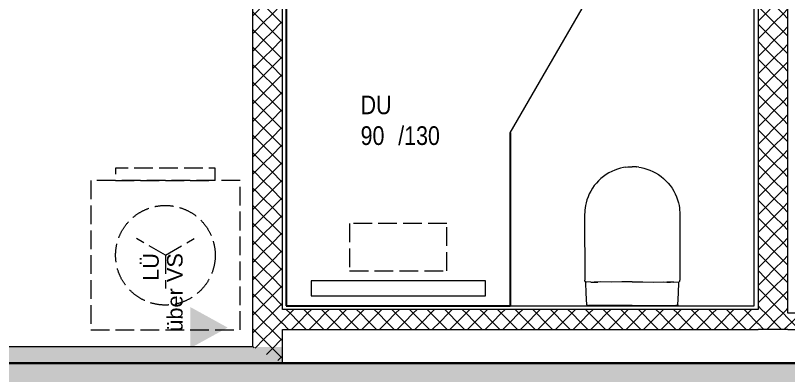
# Model space of a CAD drawing. Header units: metres. Extents: x -16782 to 57285, y -22997 to 18599.
# Drawn here: x 16186 to 19291, y 4028 to 5473 of the extents above; entities that cross this region are included whole.
import ezdxf
from ezdxf.enums import TextEntityAlignment as Align

# ---------------------------------------------------------------- set-up
doc = ezdxf.new("R2010")
doc.units = ezdxf.units.M
doc.header["$MEASUREMENT"] = 0
doc.linetypes.add('Strichlinie eng', pattern=[0.1, 0.075, -0.025])
doc.linetypes.add('Strichlinie mittel', pattern=[0.15, 0.1, -0.05])
for name, color, linetype in [('120 Wand Innen tragend', 7, 'Continuous'), ('220 Bodenaufbau', 7, 'Continuous'), ('530 Küche', 7, 'Continuous'), ('540 Sanitaer Fliesenlinie', 7, 'Continuous'), ('540 Sanitaer Text', 7, 'Continuous'), ('540 Sanitaereinrichtung', 7, 'Continuous'), ('936 Beschriftung PP', 7, 'Continuous'), ('Neubau_130 Wand Innen', 7, 'Continuous'), ('Neubau_130 Wand Innen nichttragend', 7, 'Continuous')]:
    doc.layers.add(name, color=color, linetype=linetype)
doc.styles.add('ERSTELLTER_STIL_1', font='ARIALN.TTF')
doc.styles.add('ERSTELLTER_STIL_2', font='arial.ttf')
pattern_1 = [(225, (0, 0), (-0.03535534, 0.03535534), [0.05, 0]), (315, (0, 0), (0.03535534, 0.03535534), [0.05, 0])]
pattern_2 = [(45, (0, 0), (-0.04596194, 0.04596194), [0.0195, -0.013]), (45, (-0.02298, 0.02298), (-0.04596194, 0.04596194), [0.065, 0])]
pattern_3 = [(314.99996, (0, 0), (0.03535536, 0.03535531), [0.05, 0]), (44.99996, (0, 0), (-0.03535531, 0.03535536), [0.05, 0])]

# ---------------------------------------------------------------- blocks, each defined once
blk = doc.blocks.new('Waschmaschine 01 27[67]_1', base_point=(12.7948, 15.9839))
at = {"layer": '530 Küche', "color": 8, "linetype": 'Strichlinie eng', "lineweight": 5}
for q in [(12.6793, 16.3505), (12.9102, 16.3505), (12.7948, 16.1505)]:
    blk.add_line((12.7948, 16.2839), q, dxfattribs=at)
at = {"layer": '530 Küche', "color": 8, "linetype": 'Strichlinie eng', "lineweight": 5, "flags": 128}
for points in [[(12.9948, 16.5839), (12.9948, 16.6339), (12.5948, 16.6339), (12.5948, 16.5839)], [(13.0948, 15.9839), (13.0948, 16.5839), (12.4948, 16.5839), (12.4948, 15.9839)]]:
    blk.add_lwpolyline(points, close=True, dxfattribs=at)
at = {"layer": '530 Küche', "color": 8, "linetype": 'Strichlinie eng', "lineweight": 5}
blk.add_circle((12.7948, 16.2839), 0.2, dxfattribs=at)
blk = doc.blocks.new('Villeroy_Boch-Subway_Washdown_WC-3D_3')
at = {"layer": '540 Sanitaereinrichtung', "color": 7, "linetype": 'Continuous', "lineweight": 13}
for p, q in [((0.0972, 0.5322), (0.0861, 0.5255)), ((0.1087, 0.5382), (0.0972, 0.5322)), ((0.1205, 0.5433), (0.1087, 0.5382)), ((0.1321, 0.5475), (0.1205, 0.5433)), ((0.1438, 0.5509), (0.1321, 0.5475)), ((0.1556, 0.5535), (0.1438, 0.5509)), ((0.1644, 0.5549), (0.1556, 0.5535)), ((0.1644, 0.5549), (0.1732, 0.5559)), ((0.1645, 0.5549), (0.1644, 0.5549)), ((0.1645, 0.5549), (0.1644, 0.5549)), ((0.1644, 0.5549), (0.1645, 0.5549)), ((0.1644, 0.5549), (0.1645, 0.5549)), ((0.1732, 0.5559), (0.1729, 0.5559)), ((0.1732, 0.5559), (0.1821, 0.5566)), ((0.1821, 0.5566), (0.1909, 0.5566)), ((0.1996, 0.5566), (0.1909, 0.5566)), ((0.2085, 0.5559), (0.1996, 0.5566)), ((0.2173, 0.5549), (0.2085, 0.5559)), ((0.2085, 0.5559), (0.2088, 0.5559)), ((0.2172, 0.5549), (0.2173, 0.5549)), ((0.2172, 0.5549), (0.2173, 0.5549)), ((0.2173, 0.5549), (0.2172, 0.5549)), ((0.2173, 0.5549), (0.2172, 0.5549)), ((0.2173, 0.5549), (0.2261, 0.5535)), ((0.2261, 0.5535), (0.2379, 0.5509)), ((0.2379, 0.5509), (0.2497, 0.5475)), ((0.2497, 0.5475), (0.2612, 0.5433)), ((0.2612, 0.5433), (0.273, 0.5382)), ((0.273, 0.5382), (0.2845, 0.5322)), ((0.2845, 0.5322), (0.2957, 0.5255)), ((0.0557, 0.5008), (0.0467, 0.4912)), ((0.0652, 0.5097), (0.0557, 0.5008)), ((0.0754, 0.5179), (0.0652, 0.5097)), ((0.0861, 0.5255), (0.0754, 0.5179)), ((0.2957, 0.5255), (0.3063, 0.5179)), ((0.3063, 0.5179), (0.3165, 0.5097)), ((0.3165, 0.5097), (0.3261, 0.5008)), ((0.3261, 0.5008), (0.335, 0.4912)), ((0.0309, 0.4704), (0.0242, 0.4592)), ((0.0385, 0.481), (0.0309, 0.4704)), ((0.0467, 0.4912), (0.0385, 0.481)), ((0.335, 0.4912), (0.3433, 0.481)), ((0.3433, 0.481), (0.3508, 0.4704)), ((0.3508, 0.4704), (0.3575, 0.4592)), ((0.0131, 0.4359), (0.0089, 0.4244)), ((0.0182, 0.4477), (0.0131, 0.4359)), ((0.0242, 0.4592), (0.0182, 0.4477)), ((0.3575, 0.4592), (0.3635, 0.4477)), ((0.3635, 0.4477), (0.3686, 0.4359)), ((0.3686, 0.4359), (0.3728, 0.4244)), ((0.0055, 0.4126), (0.0029, 0.4008)), ((0.0089, 0.4244), (0.0055, 0.4126)), ((0.3728, 0.4244), (0.3762, 0.4126)), ((0.3762, 0.4126), (0.3788, 0.4008)), ((-0.0001, 0.3743), (-0.0003, 0.3656)), ((0.0005, 0.3832), (-0.0001, 0.3743)), ((0.0015, 0.392), (0.0005, 0.3832)), ((0.0029, 0.4008), (0.0015, 0.392)), ((0.3788, 0.4008), (0.3802, 0.392)), ((0.3802, 0.392), (0.3812, 0.3832)), ((0.3812, 0.3832), (0.3819, 0.3743)), ((0.3819, 0.3743), (0.3821, 0.3656)), ((-0.0003, 0.3656), (-0.0001, 0.1012)), ((0.3821, 0.3656), (0.3818, 0.1012)), ((0.0002, 0.0976), (-0.0001, 0.1012)), ((0.0002, 0.0976), (0.0009, 0.096)), ((0.0009, 0.096), (0.0012, 0.0956)), ((0.0012, 0.0956), (0.0021, 0.0951)), ((0.0021, 0.0951), (0.003, 0.0945)), ((0.0044, 0.0943), (0.003, 0.0945)), ((0.0242, 0.0941), (0.0044, 0.0943)), ((0.0044, 0.0942), (0.0044, 0.0929)), ((0.0242, 0.0941), (0.0365, 0.0941)), ((0.0242, 0.0941), (0.0376, 0.0941)), ((0.0365, 0.0941), (0.0527, 0.0941)), ((0.0365, 0.0941), (0.0376, 0.0941)), ((0.0527, 0.0941), (0.0376, 0.0941)), ((0.0643, 0.0943), (0.0527, 0.0941)), ((0.0527, 0.0941), (0.0527, 0.0941)), ((0.1065, 0.0942), (0.0643, 0.0943)), ((0.1486, 0.0949), (0.1065, 0.0942)), ((0.1909, 0.0949), (0.1486, 0.0949)), ((0.1909, 0.0949), (0.2331, 0.0949)), ((0.2331, 0.0949), (0.2752, 0.0942)), ((0.2752, 0.0942), (0.3174, 0.0943)), ((0.3174, 0.0943), (0.329, 0.0941)), ((0.329, 0.0941), (0.3442, 0.0941)), ((0.3291, 0.0941), (0.329, 0.0941)), ((0.3453, 0.0941), (0.329, 0.0941)), ((0.3575, 0.0941), (0.3442, 0.0941)), ((0.3453, 0.0941), (0.3442, 0.0941)), ((0.3575, 0.0941), (0.3453, 0.0941)), ((0.3575, 0.0941), (0.3773, 0.0943)), ((0.3773, 0.0943), (0.3787, 0.0945)), ((0.3773, 0.0942), (0.3773, 0.0929)), ((0.3796, 0.0951), (0.3787, 0.0945)), ((0.3805, 0.0956), (0.3796, 0.0951)), ((0.3808, 0.096), (0.3805, 0.0956)), ((0.3815, 0.0976), (0.3808, 0.096)), ((0.3815, 0.0976), (0.3818, 0.1012)), ((0.0058, 0.0491), (0.0044, 0.0929)), ((0.3759, 0.0491), (0.3773, 0.0929)), ((0.0077, 0.0022), (0.0058, 0.0491)), ((0.374, 0.0022), (0.3759, 0.0491)), ((0.0077, 0.0022), (0.0082, 0.0008)), ((0.0082, 0.0008), (0.0093, -0.0002)), ((0.3735, 0.0008), (0.3724, -0.0002)), ((0.374, 0.0022), (0.3735, 0.0008)), ((0.0093, -0.0002), (0.0098, -0.0002)), ((0.0105, -0.0002), (0.0098, -0.0002)), ((0.0105, -0.0002), (0.0115, -0.0002)), ((0.0128, -0.0002), (0.0115, -0.0002)), ((0.0128, -0.0002), (0.0142, -0.0002)), ((0.0142, -0.0002), (0.0157, -0.0002)), ((0.1909, -0.0002), (0.0157, -0.0002)), ((0.1909, -0.0002), (0.366, -0.0002)), ((0.3675, -0.0002), (0.366, -0.0002)), ((0.3689, -0.0002), (0.3675, -0.0002)), ((0.3689, -0.0002), (0.3702, -0.0002)), ((0.3712, -0.0002), (0.3702, -0.0002)), ((0.3712, -0.0002), (0.372, -0.0002)), ((0.3724, -0.0002), (0.372, -0.0002))]:
    blk.add_line(p, q, dxfattribs=at)
blk = doc.blocks.new('Decke_10_1', base_point=(17.74, 23.2717))
at = {"layer": '220 Bodenaufbau', "color": 7, "linetype": 'Continuous', "lineweight": 13, "flags": 128}
blk.add_lwpolyline([(17.74, 23.2717), (8.89, 23.2717), (8.89, 15.851), (21.48, 15.851), (21.48, 15.8511), (23.62, 15.8511), (23.62, 15.851), (26.44, 15.851), (26.44, 22.2117), (17.74, 22.2117)], close=True, dxfattribs=at)
blk = doc.blocks.new('Wand_116_1', base_point=(13.2648, 18.8411))
at = {"layer": 'Neubau_130 Wand Innen nichttragend', "linetype": 'Continuous', "lineweight": 13, "true_color": 0xa7a7a7}
h = blk.add_hatch(dxfattribs=at)
h.set_pattern_fill('GIPSKARTONWAND_0001', color=253, style=0, pattern_type=2)
h.set_pattern_definition([(315, (0, 0), (0.03535534, 0.03535534), [0.05, 0]), (45, (0, 0), (-0.03535534, 0.03535534), [0.05, 0])])
h.paths.add_polyline_path([(13.1448, 18.7361), (13.1448, 15.916), (13.2648, 15.851), (13.2648, 18.7361)])
at = {"layer": 'Neubau_130 Wand Innen nichttragend', "color": 7, "linetype": 'Continuous', "lineweight": 13, "flags": 128}
for points in [[(13.1448, 18.7361), (13.1448, 15.916)], [(13.2648, 16.0663), (13.2648, 18.7361)], [(13.2648, 15.851), (13.2648, 15.9863)]]:
    blk.add_lwpolyline(points, dxfattribs=at)
blk = doc.blocks.new('Wand_132_1', base_point=(15.1748, 15.9863))
at = {"layer": 'Neubau_130 Wand Innen', "linetype": 'Continuous', "lineweight": 13, "true_color": 0xa7a7a7}
h = blk.add_hatch(dxfattribs=at)
h.set_pattern_fill('GIPSKARTONWAND_0001', color=253, style=0, pattern_type=2)
h.set_pattern_definition(pattern_1)
h.paths.add_polyline_path([(15.1748, 16.0663), (13.2648, 16.0663), (13.2648, 15.9863), (15.1748, 15.9863)])
at = {"layer": 'Neubau_130 Wand Innen', "color": 7, "linetype": 'Continuous', "lineweight": 13, "flags": 128}
for points in [[(15.1748, 16.0663), (13.2648, 16.0663)], [(13.2648, 15.9863), (15.1748, 15.9863)]]:
    blk.add_lwpolyline(points, dxfattribs=at)
blk = doc.blocks.new('Gebäudeeingang 27')
at = {"layer": '936 Beschriftung PP', "linetype": 'Continuous', "lineweight": 0, "true_color": 0x000000}
blk.add_hatch(color=18, dxfattribs=at).paths.add_polyline_path([(-0.075, 0.0825), (-0.075, -0.0825), (0.075, 0)])
blk = doc.blocks.new('Etikett_5_1', base_point=(13.6992, 16.8248))
at = {"layer": '540 Sanitaer Text', "color": 7, "lineweight": 13, "char_height": 0.075, "attachment_point": 1, "style": 'ERSTELLTER_STIL_1'}
for s, insert in [('\\A1;{\\pql;\\pt0,1;\\fArial Narrow|b0|i0|c0|p0;\\W1.000000;DU\\fArial Narrow|b0|i0|c0|p0;\\W1.000000;\\A1{\\H.66x;\\S^  ;}\\fArial Narrow|b0|i0|c0|p0;\\W1.000000;\\fArial Narrow|b0|i0|c0|p0;\\W1.000000;\\A1{\\H.66x;\\S^  ;}\\fArial Narrow|b0|i0|c0|p0;\\W1.000000;\\fArial Narrow|b0|i0|c0|p0;\\W1.000000;\\fArial Narrow|b0|i0|c0|p0;\\W1.000000;\\fArial Narrow|b0|i0|c0|p0;\\W1.000000;\\fArial Narrow|b0|i0|c0|p0;\\W1.000000;\\fArial Narrow|b0|i0|c0|p0;\\W1.000000;\\fArial Narrow|b0|i0|c0|p0;\\W1.000000;\\A1{\\H.66x;\\S^  ;}\\fArial Narrow|b0|i0|c0|p0;\\W1.000000;\\fArial Narrow|b0|i0|c0|p0;\\W1.000000;\\A1{\\H.66x;\\S^  ;}\\fArial Narrow|b0|i0|c0|p0;\\W1.000000;\\fArial Narrow|b0|i0|c0|p0;\\W1.000000;\\fArial Narrow|b0|i0|c0|p0;\\W1.000000;\\fArial Narrow|b0|i0|c0|p0;\\W1.000000;\\fArial Narrow|b0|i0|c0|p0;\\W1.000000;\\fArial Narrow|b0|i0|c0|p0;\\W1.000000;\\fArial Narrow|b0|i0|c0|p0;\\W1.000000;\\A1{\\H.66x;\\S^  ;}\\fArial Narrow|b0|i0|c0|p0;\\W1.000000;\\fArial Narrow|b0|i0|c0|p0;\\W1.000000;\\A1{\\H.66x;\\S^  ;}\\fArial Narrow|b0|i0|c0|p0;\\W1.000000;\\fArial Narrow|b0|i0|c0|p0;\\W1.000000;\\fArial Narrow|b0|i0|c0|p0;\\W1.000000;\\fArial Narrow|b0|i0|c0|p0;\\W1.000000;\\fArial Narrow|b0|i0|c0|p0;\\W1.000000;\\fArial Narrow|b0|i0|c0|p0;\\W1.000000;\\fArial Narrow|b0|i0|c0|p0;\\W1.000000;\\A1{\\H.66x;\\S^  ;}\\fArial Narrow|b0|i0|c0|p0;\\W1.000000;\\fArial Narrow|b0|i0|c0|p0;\\W1.000000;\\A1{\\H.66x;\\S^  ;}\\fArial Narrow|b0|i0|c0|p0;\\W1.000000;\\fArial Narrow|b0|i0|c0|p0;\\W1.000000;\\fArial Narrow|b0|i0|c0|p0;\\W1.000000;\\fArial Narrow|b0|i0|c0|p0;\\W1.000000;\\fArial Narrow|b0|i0|c0|p0;\\W1.000000;\\fArial Narrow|b0|i0|c0|p0;\\W1.000000;\\fArial Narrow|b0|i0|c0|p0;\\W1.000000;\\A1{\\H.66x;\\S^  ;}\\fArial Narrow|b0|i0|c0|p0;\\W1.000000;\\fArial Narrow|b0|i0|c0|p0;\\W1.000000;\\A1{\\H.66x;\\S^  ;}\\fArial Narrow|b0|i0|c0|p0;\\W1.000000;\\fArial Narrow|b0|i0|c0|p0;\\W1.000000;\\fArial Narrow|b0|i0|c0|p0;\\W1.000000;\\fArial Narrow|b0|i0|c0|p0;\\W1.000000;\\fArial Narrow|b0|i0|c0|p0;\\W1.000000;\\fArial Narrow|b0|i0|c0|p0;\\W1.000000;\\fArial Narrow|b0|i0|c0|p0;\\W1.000000;\\A1{\\H.66x;\\S^  ;}\\fArial Narrow|b0|i0|c0|p0;\\W1.000000;}', (13.5788, 16.9249)), ('\\A1;{\\pql;\\pt0,1;\\fArial Narrow|b0|i0|c0|p0;\\W1.000000;90\\fArial Narrow|b0|i0|c0|p0;\\W1.000000;\\A1{\\H.66x;\\S^  ;}\\fArial Narrow|b0|i0|c0|p0;\\W1.000000;\\fArial Narrow|b0|i0|c0|p0;\\W1.000000;\\A1{\\H.66x;\\S^  ;}\\fArial Narrow|b0|i0|c0|p0;\\W1.000000; /\\fArial Narrow|b0|i0|c0|p0;\\W1.000000;\\fArial Narrow|b0|i0|c0|p0;\\W1.000000;\\fArial Narrow|b0|i0|c0|p0;\\W1.000000;\\fArial Narrow|b0|i0|c0|p0;\\W1.000000;\\fArial Narrow|b0|i0|c0|p0;\\W1.000000;130\\fArial Narrow|b0|i0|c0|p0;\\W1.000000;\\A1{\\H.66x;\\S^  ;}\\fArial Narrow|b0|i0|c0|p0;\\W1.000000;\\fArial Narrow|b0|i0|c0|p0;\\W1.000000;\\A1{\\H.66x;\\S^  ;}\\fArial Narrow|b0|i0|c0|p0;\\W1.000000;\\fArial Narrow|b0|i0|c0|p0;\\W1.000000;\\fArial Narrow|b0|i0|c0|p0;\\W1.000000;\\fArial Narrow|b0|i0|c0|p0;\\W1.000000;\\fArial Narrow|b0|i0|c0|p0;\\W1.000000;\\fArial Narrow|b0|i0|c0|p0;\\W1.000000;\\fArial Narrow|b0|i0|c0|p0;\\W1.000000;\\A1{\\H.66x;\\S^  ;}\\fArial Narrow|b0|i0|c0|p0;\\W1.000000;\\fArial Narrow|b0|i0|c0|p0;\\W1.000000;\\A1{\\H.66x;\\S^  ;}\\fArial Narrow|b0|i0|c0|p0;\\W1.000000;\\fArial Narrow|b0|i0|c0|p0;\\W1.000000;\\fArial Narrow|b0|i0|c0|p0;\\W1.000000;\\fArial Narrow|b0|i0|c0|p0;\\W1.000000;\\fArial Narrow|b0|i0|c0|p0;\\W1.000000;\\fArial Narrow|b0|i0|c0|p0;\\W1.000000;\\fArial Narrow|b0|i0|c0|p0;\\W1.000000;\\A1{\\H.66x;\\S^  ;}\\fArial Narrow|b0|i0|c0|p0;\\W1.000000;\\fArial Narrow|b0|i0|c0|p0;\\W1.000000;\\A1{\\H.66x;\\S^  ;}\\fArial Narrow|b0|i0|c0|p0;\\W1.000000;\\fArial Narrow|b0|i0|c0|p0;\\W1.000000;\\fArial Narrow|b0|i0|c0|p0;\\W1.000000;\\fArial Narrow|b0|i0|c0|p0;\\W1.000000;\\fArial Narrow|b0|i0|c0|p0;\\W1.000000;\\fArial Narrow|b0|i0|c0|p0;\\W1.000000;\\fArial Narrow|b0|i0|c0|p0;\\W1.000000;\\A1{\\H.66x;\\S^  ;}\\fArial Narrow|b0|i0|c0|p0;\\W1.000000;\\fArial Narrow|b0|i0|c0|p0;\\W1.000000;\\A1{\\H.66x;\\S^  ;}\\fArial Narrow|b0|i0|c0|p0;\\W1.000000;\\fArial Narrow|b0|i0|c0|p0;\\W1.000000;\\fArial Narrow|b0|i0|c0|p0;\\W1.000000;\\fArial Narrow|b0|i0|c0|p0;\\W1.000000;\\fArial Narrow|b0|i0|c0|p0;\\W1.000000;\\fArial Narrow|b0|i0|c0|p0;\\W1.000000;\\fArial Narrow|b0|i0|c0|p0;\\W1.000000;\\A1{\\H.66x;\\S^  ;}\\fArial Narrow|b0|i0|c0|p0;\\W1.000000;}', (13.5788, 16.8016))]:
    blk.add_mtext(s, dxfattribs=dict(at, insert=insert))
at = {"layer": '540 Sanitaer Text', "color": 7, "lineweight": 13, "style": 'ERSTELLTER_STIL_1'}
for tag, p in [('DUMMY_124', (13.5588, 16.9483)), ('DUMMY_125', (13.5588, 16.8248))]:
    blk.add_attdef(tag, text='', height=0.075, dxfattribs=at).set_placement(p, align=Align.TOP_LEFT)
blk = doc.blocks.new('Wand_169_1', base_point=(18.9449, 15.751))
at = {"layer": '120 Wand Innen tragend', "linetype": 'Continuous', "lineweight": 0, "true_color": 0x000000}
h = blk.add_hatch(dxfattribs=at)
h.set_pattern_fill('BETON__BEWEHRT_SN46_0001', color=18, style=0, pattern_type=2)
h.set_pattern_definition(pattern_2)
h.paths.add_polyline_path([(18.9449, 15.851), (13.2648, 15.851), (13.2648, 15.651), (18.9449, 15.651)])
at = {"layer": '120 Wand Innen tragend', "color": 7, "linetype": 'Continuous', "lineweight": 30, "flags": 128}
blk.add_lwpolyline([(18.9449, 15.851), (13.2648, 15.851)], dxfattribs=at)
blk = doc.blocks.new('Wand_203_1', base_point=(13.2648, 15.751))
at = {"layer": '120 Wand Innen tragend', "linetype": 'Continuous', "lineweight": 13, "true_color": 0xa7a7a7}
h = blk.add_hatch(dxfattribs=at)
h.set_pattern_fill('GIPSKARTONWAND_0001', color=253, style=0, pattern_type=2)
h.set_pattern_definition([(45.00005, (0, 0), (-0.03535537, 0.0353553), [0.05, 0]), (135.00005, (0, 0), (0.0353553, 0.03535537), [0.05, 0])])
h.paths.add_polyline_path([(13.2648, 15.916), (9.09, 15.916), (9.09, 15.851), (13.2648, 15.851)])
at = {"layer": '120 Wand Innen tragend', "linetype": 'Continuous', "lineweight": 0, "true_color": 0x000000}
h = blk.add_hatch(dxfattribs=at)
h.set_pattern_fill('BETON__BEWEHRT_SN46_0001', color=18, style=0, pattern_type=2)
h.set_pattern_definition(pattern_2)
h.paths.add_polyline_path([(9.09, 15.651), (13.2648, 15.651), (13.2648, 15.851), (9.09, 15.851)])
at = {"layer": '120 Wand Innen tragend', "color": 7, "linetype": 'Continuous', "lineweight": 30}
blk.add_line((13.2648, 15.851), (9.09, 15.851), dxfattribs=at)
at = {"layer": '120 Wand Innen tragend', "color": 7, "linetype": 'Continuous', "lineweight": 13, "flags": 128}
for points in [[(13.1448, 15.916), (11.9348, 15.916)], [(13.2648, 15.851), (13.2648, 15.916)]]:
    blk.add_lwpolyline(points, dxfattribs=at)
blk = doc.blocks.new('Wand_240_1', base_point=(15.1748, 15.9863))
at = {"layer": 'Neubau_130 Wand Innen nichttragend', "linetype": 'Continuous', "lineweight": 13, "true_color": 0xa7a7a7}
h = blk.add_hatch(dxfattribs=at)
h.set_pattern_fill('GIPSKARTONWAND_0001', color=253, style=0, pattern_type=2)
h.set_pattern_definition(pattern_3)
h.paths.add_polyline_path([(15.2948, 16.0663), (15.2948, 18.7361), (15.1748, 18.7361), (15.1748, 16.0663)])
h = blk.add_hatch(dxfattribs=at)
h.set_pattern_fill('GIPSKARTONWAND_0001', color=253, style=0, pattern_type=2)
h.set_pattern_definition(pattern_3)
h.paths.add_polyline_path([(15.1748, 16.0663), (15.1748, 15.9863), (15.2948, 15.9863)])
h = blk.add_hatch(dxfattribs=at)
h.set_pattern_fill('GIPSKARTONWAND_0001', color=253, style=0, pattern_type=2)
h.set_pattern_definition(pattern_3)
h.paths.add_polyline_path([(15.2948, 16.0663), (15.1748, 16.0663), (15.2948, 15.9863)])
at = {"layer": 'Neubau_130 Wand Innen', "color": 7, "linetype": 'Continuous', "lineweight": 13, "flags": 128}
blk.add_lwpolyline([(15.2948, 15.9863), (15.1748, 15.9863)], dxfattribs=at)
at = {"layer": 'Neubau_130 Wand Innen nichttragend', "color": 7, "linetype": 'Continuous', "lineweight": 13, "flags": 128}
for points in [[(15.1748, 18.7361), (15.1748, 16.0663)], [(15.2948, 16.0513), (15.2948, 18.7361)]]:
    blk.add_lwpolyline(points, dxfattribs=at)
blk = doc.blocks.new('Wand_242_1', base_point=(17.3798, 15.9863))
at = {"layer": 'Neubau_130 Wand Innen', "linetype": 'Continuous', "lineweight": 13, "true_color": 0xa7a7a7}
h = blk.add_hatch(dxfattribs=at)
h.set_pattern_fill('GIPSKARTONWAND_0001', color=253, style=0, pattern_type=2)
h.set_pattern_definition(pattern_1)
h.paths.add_polyline_path([(17.2998, 16.0513), (15.2948, 16.0513), (15.2948, 15.9863), (17.2998, 15.9863)])
at = {"layer": 'Neubau_130 Wand Innen', "color": 7, "linetype": 'Continuous', "lineweight": 13, "flags": 128}
for points in [[(17.2998, 16.0513), (15.2948, 16.0513)], [(15.2948, 15.9863), (17.2998, 15.9863)]]:
    blk.add_lwpolyline(points, dxfattribs=at)
blk = doc.blocks.new('Dusche variabel Glorit 2021_8')
at = {"layer": '540 Sanitaereinrichtung', "color": 7, "linetype": 'Continuous', "lineweight": 25}
for p, q in [((0, 0), (0.9, 0)), ((0, -1.3), (0, 0)), ((0.9, -0.694), (0.9, 0)), ((0, -1.3), (0.9, -1.3))]:
    blk.add_line(p, q, dxfattribs=at)
at = {"layer": '540 Sanitaereinrichtung', "color": 7, "linetype": 'Continuous', "lineweight": 13}
for p, q in [((0.1, -0.04), (0.8, -0.04)), ((0.1, -0.1), (0.1, -0.04)), ((0.8, -0.04), (0.8, -0.1)), ((0.8, -0.1), (0.1, -0.1)), ((0.9, -0.694), (1.203, -1.2188))]:
    blk.add_line(p, q, dxfattribs=at)
at = {"layer": '540 Sanitaereinrichtung', "color": 7, "linetype": 'Strichlinie eng', "lineweight": 13}
for p, q in [((0.255, -0.14), (0.645, -0.14)), ((0.255, -0.33), (0.255, -0.14)), ((0.645, -0.14), (0.645, -0.33)), ((0.645, -0.33), (0.255, -0.33))]:
    blk.add_line(p, q, dxfattribs=at)
at = {"layer": '540 Sanitaereinrichtung', "color": 7, "linetype": 'Continuous', "lineweight": 13}
blk.add_arc((0.9, -0.694), 0.606, 270, 300, dxfattribs=at)
at = {"layer": '540 Sanitaereinrichtung', "color": 7, "linetype": 'Continuous', "lineweight": 25}
blk.add_point((0.9, -1.3), dxfattribs=at)

msp = doc.modelspace()

# ---------------------------------------------------------------- linework, layer by layer
at = {"layer": '540 Sanitaer Fliesenlinie', "color": 182, "linetype": 'Continuous', "lineweight": 5, "true_color": 0x4b06db}
msp.add_lwpolyline([(19153.408, 4308.194), (19153.408, 6948.01), (17273.371, 6948.01), (17273.371, 4308.19), (18173.368, 4308.194)], close=True, dxfattribs=at)

# ---------------------------------------------------------------- block references
at = {"layer": '120 Wand Innen tragend', "color": 7, "lineweight": 30, "xscale": 1000, "yscale": 1000, "zscale": 1000}
for name, p in [('Wand_203_1', (17258.371, 3977.923)), ('Wand_169_1', (22938.527, 3977.918))]:
    msp.add_blockref(name, p, dxfattribs=at)
at = {"layer": '220 Bodenaufbau', "color": 7, "linetype": 'Continuous', "lineweight": 13, "xscale": 1000, "yscale": 1000, "zscale": 1000}
msp.add_blockref('Decke_10_1', (21733.616, 11498.597), dxfattribs=at)
at = {"layer": '530 Küche', "color": 8, "linetype": 'Strichlinie eng', "lineweight": 5, "xscale": 1000, "yscale": 1000, "zscale": 1000}
msp.add_blockref('Waschmaschine 01 27[67]_1', (16788.369, 4210.751), dxfattribs=at)
at = {"layer": '540 Sanitaer Text', "color": 7, "linetype": 'Continuous', "lineweight": 13, "xscale": 1000, "yscale": 1000, "zscale": 1000}
msp.add_blockref('Etikett_5_1', (17692.818, 5051.701), dxfattribs=at)
at = {"layer": '540 Sanitaereinrichtung', "color": 7, "linetype": 'Strichlinie mittel', "lineweight": 13, "xscale": -1000, "yscale": 1000, "zscale": 1000, "rotation": 179.9999655366894}
msp.add_blockref('Dusche variabel Glorit 2021_8', (17273.371, 4308.19), dxfattribs=at)
at = {"layer": '540 Sanitaereinrichtung', "color": 7, "linetype": 'Continuous', "lineweight": 13, "xscale": -1000, "yscale": 1000, "zscale": 1000, "rotation": 0.0059111671960466}
msp.add_blockref('Villeroy_Boch-Subway_Washdown_WC-3D_3', (18854.19, 4309.163), dxfattribs=at)
at = {"layer": '936 Beschriftung PP', "color": 7, "linetype": 'Continuous', "lineweight": 13, "xscale": 1000, "yscale": 1000, "zscale": 1000}
msp.add_blockref('Gebäudeeingang 27', (16963.371, 4220.379), dxfattribs=at)
at = {"layer": 'Neubau_130 Wand Innen', "color": 7, "lineweight": 30, "xscale": 1000, "yscale": 1000, "zscale": 1000}
for name, p in [('Wand_132_1', (19168.408, 4213.196)), ('Wand_242_1', (21373.37, 4213.196))]:
    msp.add_blockref(name, p, dxfattribs=at)
at = {"layer": 'Neubau_130 Wand Innen nichttragend', "color": 7, "lineweight": 30, "xscale": 1000, "yscale": 1000, "zscale": 1000}
for name, p in [('Wand_116_1', (17258.371, 7068.01)), ('Wand_240_1', (19168.408, 4213.196))]:
    msp.add_blockref(name, p, dxfattribs=at)

# ---------------------------------------------------------------- texts
at = {"layer": '936 Beschriftung PP', "color": 7, "linetype": 'Continuous', "lineweight": 13, "insert": (16778.654, 4519.246), "char_height": 62.5, "attachment_point": 6, "rotation": 90, "line_spacing_factor": 0.921289, "style": 'ERSTELLTER_STIL_2'}
msp.add_mtext('\\A1;{\\pqr;\\fArial|b0|i0|c0|p0;\\W1.000000;LÜ\\P\\pqr;\\fArial|b0|i0|c0|p0;\\W1.000000;über\\fArial|b0|i0|c0|p0;\\W1.000000; \\fArial|b0|i0|c0|p0;\\W1.000000;VS}', dxfattribs=at)

doc.saveas('drawing.dxf')
